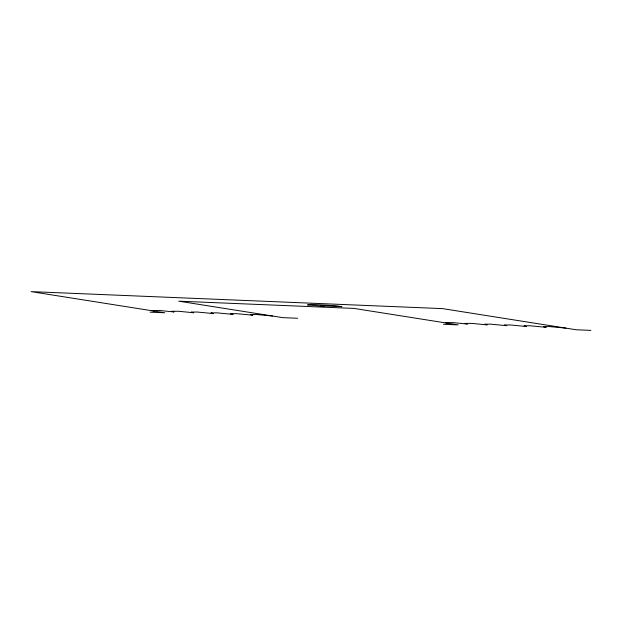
<?xml version="1.0" encoding="UTF-8"?>
<svg xmlns="http://www.w3.org/2000/svg" width="622" height="622" viewBox="0 0 622 622"><rect width="100%" height="100%" fill="white"/><g stroke="black" fill="none" stroke-linecap="round" stroke-linejoin="round"><path stroke-width="0.93" d="M150.089 312.166L164.76 312.773L31.1 291.625L442.576 308.621L576.229 329.769L590.9 330.375M297.541 318.254L282.87 317.655L178.724 301.172L353.972 308.411L458.119 324.886L443.455 324.287M447.723 323.246L445.298 322.6L453.127 322.624L467.41 324.054L464.984 323.417L471.725 323.378L487.096 324.871L484.67 324.225L490.408 324.14L506.782 325.687L504.356 325.042L510.094 324.948L526.469 326.496L524.043 325.85L529.781 325.765L546.147 327.312L543.729 326.667L549.467 326.573L565.833 328.121M154.365 311.132L151.939 310.487L159.761 310.51L174.051 311.941L171.625 311.295L178.366 311.257L193.737 312.757L191.312 312.112L197.05 312.019L213.424 313.566L210.998 312.92L216.736 312.835L233.102 314.382L230.684 313.737L236.422 313.651L252.789 315.191L250.371 314.553L256.101 314.46L272.475 316.007M311.334 304.345L307.525 304.935L324.07 306.358L320.517 305.799L341.867 306.677L336.245 305.791L311.334 304.345"/></g></svg>
